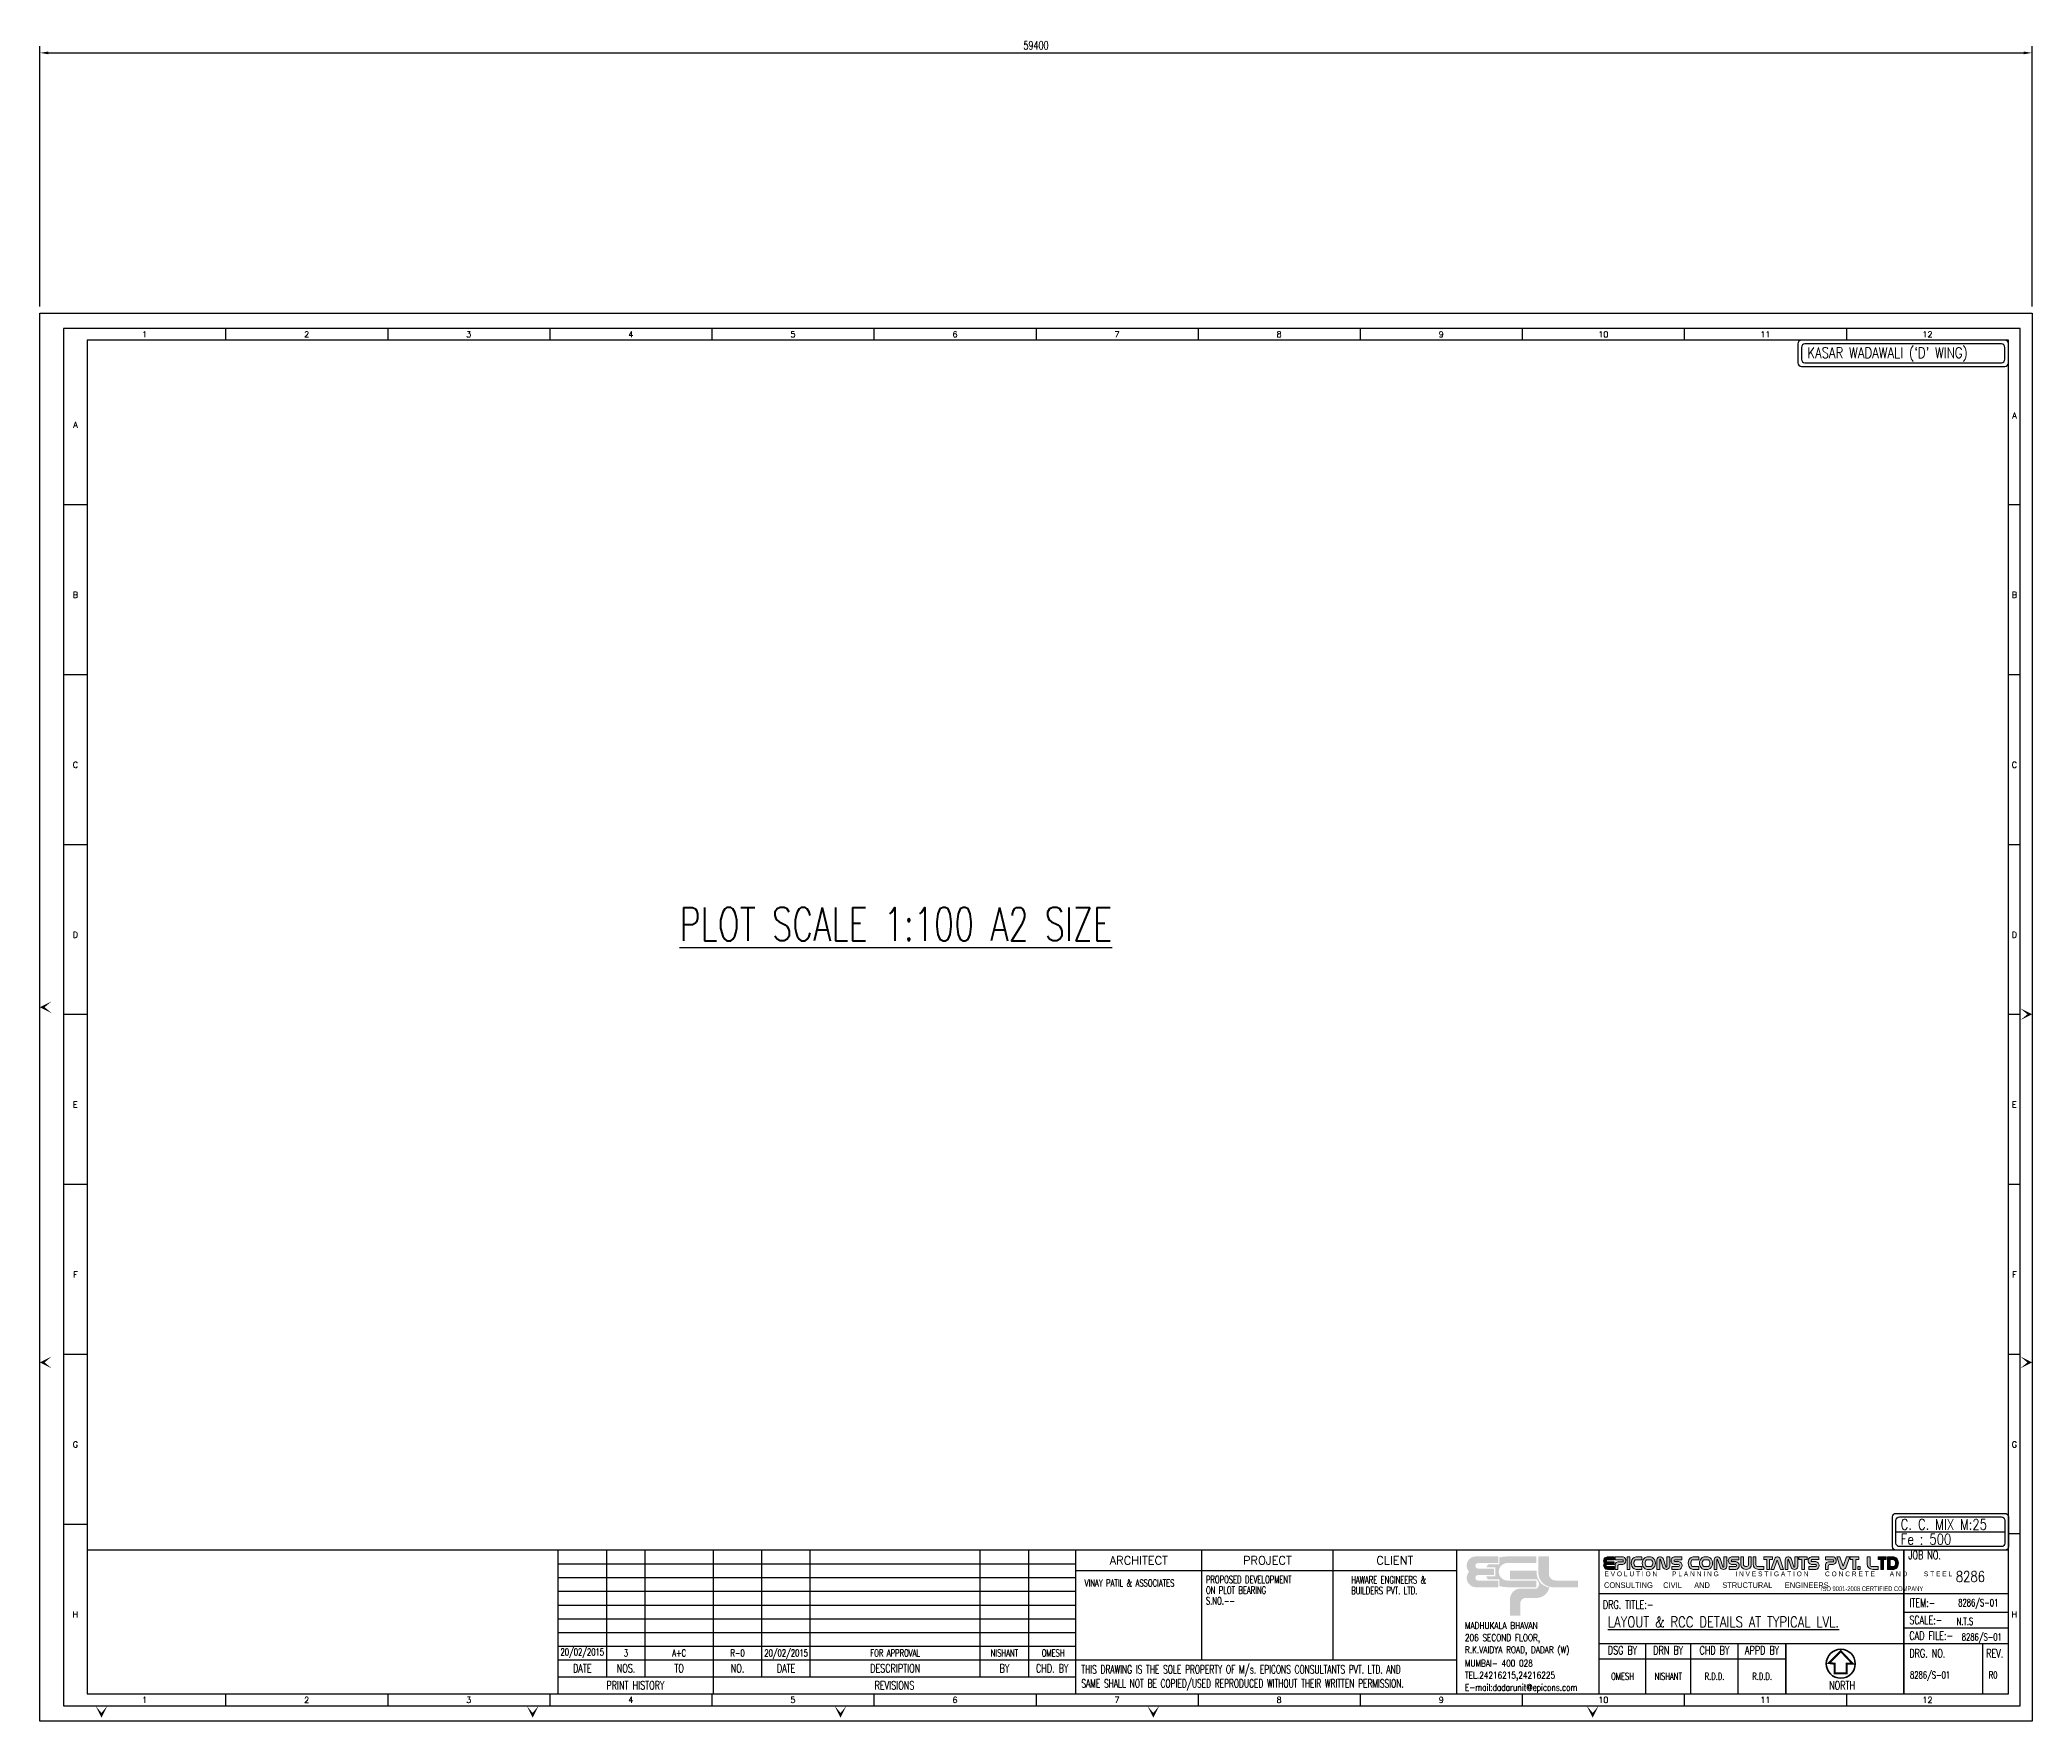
# Model space of a CAD drawing. Header units: millimetres. Extents: x 2659630 to 6742168, y -2425387 to -732288.
# Drawn here: x 3608626 to 3668034, y -800584 to -750434 of the extents above; entities that cross this region are included whole.
import ezdxf
from ezdxf.enums import TextEntityAlignment as Align

# ---------------------------------------------------------------- set-up
doc = ezdxf.new("R2010")
doc.units = ezdxf.units.MM
doc.header["$PDMODE"] = 35
doc.header["$PDSIZE"] = -25
for name, color, linetype, lineweight in [('00 ECPL LOGO', 250, 'Continuous', 20), ('00 ELEV-2', 9, 'Continuous', 30), ('TEXT', 150, 'Continuous', 25)]:
    doc.layers.add(name, color=color, linetype=linetype, lineweight=lineweight)
for name, color, linetype in [('PNA', 8, 'Continuous'), ('S-COLUMN NO', 2, 'Continuous'), ('S-SCHEDULE LINE-1', 7, 'Continuous'), ('S-TEXT-1', 4, 'Continuous'), ('S-TITIL', 6, 'Continuous'), ('TEXT (SHEET)', 4, 'Continuous'), ('TITLE', 6, 'Continuous')]:
    doc.layers.add(name, color=color, linetype=linetype)
doc.styles.add('ROMANS', font='r.shx', dxfattribs={"width": 0.7})
doc.styles.add('SEC. TEXT', font='arial.ttf', dxfattribs={"height": 180})
doc.dimstyles.new('dim100', dxfattribs={"dimtxt": 250, "dimasz": 250, "dimexe": 200, "dimexo": 200, "dimgap": 100, "dimtad": 1, "dimdec": 0, "dimrnd": 1, "dimzin": 0, "dimdsep": 46, "dimtxsty": 'ROMANS', "dimcen": 0, "dimclrd": 5, "dimclre": 5, "dimclrt": 4, "dimadec": 0, "dimazin": 0, "dimtfac": 1, "dimtdec": 0, "dimtix": 1, "dimtofl": 0, "dimtmove": 2, "dimatfit": 3, "dimfxl": 1, "dimtolj": 1, "dimtzin": 0, "dimlwd": -1, "dimlwe": -1, "dimarcsym": 0})

# ---------------------------------------------------------------- blocks, each defined once
blk = doc.blocks.new('ecpl logo')
at = {"layer": '00 ECPL LOGO'}
for color, points in [(256, [(351, -827, 0.621111), (586, -1401), (1442, -1401), (1442, -1151), (682, -1151, -0.917622), (682, -948), (1285, -948), (1285, -702), (682, -702, -0.926164), (682, -501), (1442, -501), (1442, -251), (581, -251, 0.621111), (351, -827)]), (152, [(2940, -251), (2940, -863, 0.384329), (3453, -1401), (4422, -1401), (4422, -1151), (3582, -1151, -0.414214), (3340, -908), (3340, -251)]), (140, [(1887, -779), (1887, -1102), (2862, -1102, -0.232111), (2971, -1281, -0.194401), (2883, -1450), (2269, -1450, 0.364674), (1887, -1802), (1887, -2463), (2269, -2463), (2269, -1996, -0.414214), (2462, -1802), (2899, -1802, 0.338499), (3350, -1412, -0.371272), (2877, -839), (2877, -779)])]:
    blk.add_hatch(color=color, dxfattribs=at).paths.add_polyline_path(points)
h = blk.add_hatch(color=253, dxfattribs=at)
h.dxf.hatch_style = 1
h.paths.add_polyline_path([(995, -993, 0.07148), (1056, -1106), (1486, -1106), (1486, -1356, 0.065387), (1776, -1401), (2862, -1401), (2862, -1151), (1776, -1151, -0.910826), (1742, -501), (2862, -501), (2862, -251), (1776, -251, 0.069483), (1486, -291), (1486, -546), (1071, -546, 0.072407), (1003, -657), (1329, -657), (1329, -993)])
blk = doc.blocks.new('EPICONS TITLE')
at = {"layer": '00 ECPL LOGO'}
h = blk.add_hatch(color=4, dxfattribs=at)
h.dxf.hatch_style = 1
h.paths.add_polyline_path([(678, -252), (678, -146), (414, -146, 0.261636), (303, -208, 0.285841), (304, -378, 0.344902), (324, -574, 0.204992), (418, -614), (678, -614), (678, -510), (424, -510, -1), (418, -426), (678, -426), (678, -331), (424, -331, -1), (422, -252)])
h = blk.add_hatch(color=4, dxfattribs=at)
h.dxf.hatch_style = 1
h.paths.add_polyline_path([(1011, -146), (712, -146), (712, -252), (997, -252, -0.440545), (997, -331), (816, -331, 0.414214), (712, -435), (712, -614), (810, -614), (810, -504, -0.414214), (888, -426), (997, -426, 0.757811)])
h.paths.add_polyline_path([(1254, -146), (1153, -146), (1153, -614), (1254, -614)])
h.paths.add_polyline_path([(1708, -146), (1494, -146, 0.154275), (1419, -169, 0.519672), (1419, -591, 0.154275), (1494, -614), (1708, -614), (1708, -510), (1472, -510, -0.210356), (1452, -502, -0.388707), (1452, -260, -0.210356), (1472, -252), (1708, -252)])
h.paths.add_polyline_path([(2037, -146), (1904, -146, 0.159018), (1828, -171, 0.507969), (1828, -589, 0.159018), (1904, -614), (2037, -614, 0.173791), (2119, -585, 0.472311), (2119, -175, 0.173791)])
h.paths.add_polyline_path([(2046, -252, -0.185052), (2063, -258, -0.445894), (2063, -504, -0.185052), (2046, -510), (1899, -510, -0.185052), (1882, -504, -0.445894), (1882, -258, -0.185052), (1899, -252)], flags=16)
h.paths.add_polyline_path([(2501, -209, 0.723435), (2273, -252), (2273, -614), (2374, -614), (2374, -252, -0.723435), (2399, -241), (2495, -533, 0.724077), (2751, -510), (2751, -146), (2635, -146), (2635, -509, -0.755661), (2603, -519)])
h.paths.add_polyline_path([(3198, -146), (2916, -146, 0.823713), (2916, -429), (3082, -429, -0.713272), (3082, -510), (2830, -510), (2830, -614), (3082, -614, 0.900309), (3082, -324), (2936, -324, -0.746931), (2936, -252), (3198, -252)])
h = blk.add_hatch(color=4, dxfattribs=at)
h.dxf.hatch_style = 1
h.paths.add_polyline_path([(3837, -146), (3623, -146, 0.154275), (3548, -169, 0.519672), (3548, -591, 0.154275), (3623, -614), (3837, -614), (3837, -510), (3600, -510, -0.210932), (3581, -502, -0.385278), (3580, -260, -0.212895), (3599, -252), (3837, -252)])
h.paths.add_polyline_path([(4255, -175, 0.173792), (4173, -146), (4040, -146, 0.159018), (3964, -171, 0.507969), (3964, -589, 0.159018), (4040, -614), (4173, -614, 0.173792), (4255, -585, 0.472311)])
h.paths.add_polyline_path([(4182, -252, -0.185053), (4199, -258, -0.445893), (4199, -504, -0.185053), (4182, -510), (4035, -510, -0.185053), (4017, -504, -0.445893), (4017, -258, -0.185053), (4035, -252)], flags=16)
h.paths.add_polyline_path([(4406, -252), (4406, -614), (4507, -614), (4507, -252, -0.436861), (4522, -236, -0.319738), (4534, -245), (4629, -533, 0.724077), (4884, -510), (4884, -146), (4768, -146), (4768, -509, -0.755661), (4737, -519), (4635, -209, 0.723435)])
h.paths.add_polyline_path([(5335, -146), (5053, -146, 0.823713), (5053, -429), (5219, -429, -0.713272), (5219, -510), (4967, -510), (4967, -614), (5219, -614, 0.900309), (5219, -324), (5074, -324, -0.746931), (5074, -252), (5335, -252)])
h.paths.add_polyline_path([(5509, -146), (5408, -146), (5408, -452, 0.160106), (5433, -529, 0.505303), (5772, -529, 0.160106), (5797, -452), (5797, -146), (5699, -146), (5699, -451, -0.621318), (5509, -451)])
h.paths.add_polyline_path([(5969, -146), (5862, -146), (5862, -406, 0.414214), (6070, -614), (6267, -614), (6267, -510), (6047, -510, -0.414214), (5969, -432)])
h.paths.add_polyline_path([(6589, -146), (6267, -146), (6267, -249), (6372, -249), (6372, -614), (6473, -614), (6473, -249), (6589, -249)])
h.paths.add_polyline_path([(6863, -194, 0.539211), (6672, -201), (6523, -614), (6641, -614), (6752, -289, -0.708617), (6777, -289), (6894, -614), (7006, -614)])
h.paths.add_polyline_path([(7288, -209, 0.723435), (7059, -252), (7059, -614), (7160, -614), (7160, -252, -0.723435), (7186, -241), (7282, -533, 0.724077), (7538, -510), (7538, -146), (7421, -146), (7421, -509, -0.755661), (7390, -519)])
h.paths.add_polyline_path([(7886, -146), (7579, -146), (7579, -249), (7684, -249), (7684, -614), (7785, -614), (7785, -249), (7886, -249)])
h.paths.add_polyline_path([(8321, -146), (8059, -146, 0.157568), (7983, -170, 0.511532), (7983, -404, 0.157569), (8059, -429), (8206, -429, -0.713272), (8206, -510), (7953, -510), (7953, -614), (8206, -614, 0.900308), (8206, -324), (8065, -324), (8060, -324, -0.722204), (8060, -249), (8321, -249)])
h = blk.add_hatch(color=4, dxfattribs=at)
h.dxf.hatch_style = 1
h.paths.add_polyline_path([(8875, -146), (8576, -146), (8576, -252), (8849, -252, -0.270444), (8871, -265, -0.26297), (8871, -318, -0.270444), (8849, -331), (8680, -331, 0.414214), (8576, -435), (8576, -614), (8674, -614), (8674, -504, -0.414214), (8752, -426), (8861, -426, 0.757811)])
h.paths.add_polyline_path([(9103, -146), (8990, -146), (9133, -566, 0.539211), (9324, -560), (9474, -146), (9356, -146), (9244, -471, -0.708617), (9220, -471)])
h.paths.add_polyline_path([(9814, -146), (9492, -146), (9492, -249), (9597, -249), (9597, -614), (9698, -614), (9698, -249), (9814, -249)])
h.paths.add_polyline_path([(10234, -146), (10128, -146), (10128, -406, 0.414214), (10336, -614), (10533, -614), (10533, -510), (10312, -510, -0.414214), (10234, -432)])
h.paths.add_polyline_path([(9871, -510), (9775, -510), (9775, -614), (9871, -614)])
h = blk.add_hatch(color=4, dxfattribs=at)
h.dxf.hatch_style = 1
h.paths.add_polyline_path([(10533, -146), (10533, -249), (10637, -249), (10637, -614), (10739, -614), (10739, -249), (10839, -249), (10839, -146)])
h.paths.add_polyline_path([(10890, -146), (10890, -614), (11119, -614, 0.189446), (11208, -580, 0.435754), (11208, -181, 0.189446), (11119, -146)])
h.paths.add_polyline_path([(11122, -249, -0.519112), (11122, -510), (10989, -510), (10989, -249)], flags=16)
at = {"layer": '00 ECPL LOGO', "color": 4}
for p, q in [((678, -146), (414, -146)), ((418, -426), (678, -426)), ((678, -510), (418, -510)), ((418, -614), (678, -614)), ((424, -252), (678, -252)), ((678, -331), (424, -331)), ((678, -252), (678, -146)), ((678, -426), (678, -331)), ((678, -614), (678, -510)), ((1011, -146), (712, -146)), ((712, -146), (712, -252)), ((997, -252), (712, -252)), ((712, -435), (712, -614)), ((712, -614), (810, -614)), ((810, -504), (810, -614)), ((997, -331), (816, -331)), ((888, -426), (997, -426)), ((1153, -146), (1254, -146)), ((1153, -146), (1153, -614)), ((1153, -614), (1254, -614)), ((1254, -146), (1254, -614)), ((1472, -252), (1708, -252)), ((1472, -510), (1708, -510)), ((1494, -146), (1708, -146)), ((1494, -614), (1708, -614)), ((1708, -252), (1708, -146)), ((1708, -614), (1708, -510)), ((1899, -252), (2046, -252)), ((1899, -510), (2046, -510)), ((1904, -146), (2037, -146)), ((2037, -614), (1904, -614)), ((2273, -252), (2273, -614)), ((2273, -614), (2374, -614)), ((2374, -252), (2374, -614)), ((2399, -241), (2495, -533)), ((2501, -209), (2603, -519)), ((2614, -614), (2635, -614)), ((2635, -146), (2751, -146)), ((2751, -146), (2635, -146)), ((2635, -146), (2635, -510)), ((2635, -614), (2635, -614)), ((2751, -146), (2751, -510)), ((2751, -252), (2751, -252)), ((2751, -510), (2751, -510)), ((2830, -614), (2830, -510)), ((2830, -510), (3082, -510)), ((2830, -614), (3082, -614)), ((2830, -614), (3082, -614)), ((2916, -146), (3198, -146)), ((3198, -146), (2916, -146)), ((3082, -429), (2916, -429)), ((2936, -252), (3198, -252)), ((3082, -324), (2936, -324)), ((3198, -252), (3198, -146)), ((3599, -252), (3837, -252)), ((3600, -510), (3837, -510)), ((3837, -146), (3623, -146)), ((3623, -614), (3837, -614)), ((3837, -252), (3837, -146)), ((3837, -614), (3837, -510)), ((4035, -252), (4182, -252)), ((4035, -510), (4182, -510)), ((4040, -146), (4173, -146)), ((4040, -614), (4173, -614)), ((4406, -252), (4406, -614)), ((4406, -614), (4507, -614)), ((4406, -614), (4507, -614)), ((4406, -614), (4507, -614)), ((4507, -252), (4507, -614)), ((4534, -245), (4629, -533)), ((4635, -209), (4737, -519)), ((4768, -146), (4884, -146)), ((4768, -146), (4884, -146)), ((4884, -146), (4768, -146)), ((4768, -146), (4768, -510)), ((4884, -146), (4884, -510)), ((4884, -252), (4884, -252)), ((4967, -614), (4967, -510)), ((4967, -510), (5219, -510)), ((4967, -510), (5219, -510)), ((4967, -614), (5219, -614)), ((4967, -614), (5219, -614)), ((4967, -614), (5219, -614)), ((5053, -146), (5335, -146)), ((5053, -146), (5335, -146)), ((5335, -146), (5053, -146)), ((5219, -429), (5053, -429)), ((5074, -252), (5335, -252)), ((5219, -324), (5074, -324)), ((5335, -252), (5335, -146)), ((5408, -146), (5509, -146)), ((5509, -146), (5408, -146)), ((5408, -146), (5408, -452)), ((5509, -146), (5509, -451)), ((5699, -146), (5797, -146)), ((5797, -146), (5699, -146)), ((5699, -146), (5699, -451)), ((5797, -146), (5797, -452)), ((5862, -146), (5969, -146)), ((5969, -146), (5862, -146)), ((5862, -406), (5862, -146)), ((5969, -432), (5969, -146)), ((6047, -510), (6267, -510)), ((6070, -614), (6267, -614)), ((6070, -614), (6267, -614)), ((6267, -146), (6589, -146)), ((6589, -146), (6267, -146)), ((6267, -146), (6267, -249)), ((6267, -249), (6372, -249)), ((6267, -510), (6267, -614)), ((6372, -614), (6372, -249)), ((6372, -614), (6473, -614)), ((6372, -614), (6473, -614)), ((6473, -614), (6473, -249)), ((6473, -249), (6589, -249)), ((6523, -614), (6672, -201)), ((6523, -614), (6641, -614)), ((6589, -146), (6589, -249)), ((6589, -614), (6641, -614)), ((6641, -614), (6752, -289)), ((6894, -614), (6777, -289)), ((7006, -614), (6863, -194)), ((6894, -614), (7006, -614)), ((6894, -614), (7006, -614)), ((7059, -252), (7059, -614)), ((7059, -614), (7160, -614)), ((7059, -614), (7160, -614)), ((7059, -614), (7160, -614)), ((7160, -252), (7160, -614)), ((7186, -241), (7282, -533)), ((7288, -209), (7390, -519)), ((7421, -146), (7538, -146)), ((7421, -146), (7538, -146)), ((7538, -146), (7421, -146)), ((7421, -146), (7538, -146)), ((7421, -146), (7421, -510)), ((7538, -146), (7538, -510)), ((7538, -252), (7538, -252)), ((7538, -510), (7538, -510)), ((7579, -146), (7886, -146)), ((7886, -146), (7579, -146)), ((7579, -146), (7886, -146)), ((7579, -146), (7886, -146)), ((7886, -146), (7579, -146)), ((7579, -146), (7579, -249)), ((7579, -249), (7684, -249)), ((7579, -249), (7684, -249)), ((7684, -614), (7684, -249)), ((7684, -614), (7785, -614)), ((7684, -614), (7785, -614)), ((7684, -614), (7785, -614)), ((7684, -614), (7785, -614)), ((7785, -614), (7785, -249)), ((7785, -249), (7886, -249)), ((7785, -249), (7886, -249)), ((7886, -146), (7886, -249)), ((7953, -614), (7953, -510)), ((7953, -510), (8206, -510)), ((7953, -510), (8206, -510)), ((7953, -510), (8206, -510)), ((7953, -614), (8206, -614)), ((7953, -614), (8206, -614)), ((7953, -614), (8206, -614)), ((7953, -614), (8206, -614)), ((7953, -614), (8206, -614)), ((8040, -146), (8321, -146)), ((8040, -146), (8321, -146)), ((8206, -429), (8040, -429)), ((8321, -146), (8059, -146)), ((8059, -429), (8194, -429)), ((8060, -249), (8321, -249)), ((8206, -324), (8060, -324)), ((8065, -324), (8206, -324)), ((8321, -252), (8321, -146)), ((8875, -146), (8576, -146)), ((8576, -146), (8576, -252)), ((8849, -252), (8576, -252)), ((8576, -435), (8576, -614)), ((8576, -614), (8674, -614)), ((8674, -504), (8674, -614)), ((8849, -331), (8680, -331)), ((8752, -426), (8861, -426)), ((9103, -146), (8990, -146)), ((9103, -146), (8990, -146)), ((8990, -146), (9133, -566)), ((9103, -146), (9220, -471)), ((9356, -146), (9244, -471)), ((9474, -146), (9324, -560)), ((9474, -146), (9356, -146)), ((9408, -146), (9356, -146)), ((9474, -146), (9356, -146)), ((9492, -146), (9814, -146)), ((9814, -146), (9492, -146)), ((9492, -146), (9814, -146)), ((9492, -146), (9814, -146)), ((9492, -146), (9814, -146)), ((9492, -146), (9492, -249)), ((9492, -249), (9597, -249)), ((9492, -249), (9597, -249)), ((9597, -614), (9597, -249)), ((9597, -614), (9698, -614)), ((9597, -614), (9698, -614)), ((9597, -614), (9698, -614)), ((9698, -614), (9698, -249)), ((9698, -249), (9814, -249)), ((9698, -249), (9814, -249)), ((9814, -146), (9814, -249)), ((10128, -146), (10234, -146)), ((10234, -146), (10128, -146)), ((10128, -406), (10128, -146)), ((10234, -432), (10234, -146)), ((10312, -510), (10533, -510)), ((10336, -614), (10533, -614)), ((10336, -614), (10533, -614)), ((10533, -146), (10839, -146)), ((10839, -146), (10533, -146)), ((10533, -146), (10533, -249)), ((10533, -249), (10637, -249)), ((10637, -249), (10533, -249)), ((10533, -510), (10533, -614)), ((10637, -614), (10637, -249)), ((10637, -614), (10739, -614)), ((10637, -614), (10739, -614)), ((10637, -614), (10739, -614)), ((10637, -614), (10739, -614)), ((10653, -614), (10739, -614)), ((10653, -614), (10739, -614)), ((10653, -614), (10739, -614)), ((10653, -614), (10739, -614)), ((10739, -614), (10739, -249)), ((10739, -249), (10839, -249)), ((10739, -249), (10839, -249)), ((10839, -249), (10739, -249)), ((10839, -146), (10839, -249)), ((10890, -146), (11119, -146)), ((10890, -146), (10890, -614)), ((10890, -614), (11119, -614)), ((10989, -249), (10989, -510)), ((10989, -249), (11113, -249)), ((10989, -510), (11113, -510))]:
    blk.add_line(p, q, dxfattribs=at)
blk.add_lwpolyline([(9775, -510), (9871, -510), (9871, -614), (9775, -614)], close=True, dxfattribs=at)
for centre, radius, start, end in [((439, -292), 160, 148.64797, 212.45631), ((439, -464), 160, 147.54369, 223.66124), ((414, -276), 130, 90, 148.64797), ((418, -484), 130, 223.66124, 270), ((421, -468), 42.1, 94.02421, 265.97579), ((423, -291), 39.6, 88.76368, 271.23632), ((816, -435), 104, 90, 180), ((888, -504), 78, 90, 180), ((965, -284), 146, 282.71879, 71.3398), ((961, -291), 53.7, 312.44874, 47.55126), ((1567, -380), 257, 125.08074, 234.91926), ((1584, -381), 179, 137.51709, 222.48291), ((1494, -276), 130, 90, 125.08074), ((1494, -484), 130, 234.91926, 270), ((1472, -278), 26, 90, 137.51709), ((1472, -484), 26, 222.48291, 270), ((1981, -380), 259, 126.14172, 233.85828), ((1992, -381), 165, 131.93642, 228.06358), ((1904, -276), 130, 90, 126.14172), ((1904, -484), 130, 233.85828, 270), ((1899, -278), 26, 90, 131.93642), ((1899, -484), 26, 228.06358, 270), ((2037, -276), 130, 50.56378, 90), ((2037, -484), 130, 270, 309.43622), ((2046, -278), 26, 48.06358, 90), ((2046, -484), 26, 270, 311.93642), ((1953, -381), 165, 311.93642, 48.06358), ((1951, -380), 265, 309.43622, 50.56378), ((2394, -268), 122, 28.74999, 172.28311), ((2388, -251), 14.5, 40.01913, 183.55226), ((2619, -479), 135, 203.2219, 346.75502), ((2618, -510), 17.1, 214.07961, 357.61273), ((2944, -287), 144, 101.04253, 258.95747), ((2947, -288), 37.6, 106.48558, 253.51442), ((3067, -469), 146, 276.00604, 83.99396), ((3068, -470), 43.1, 289.00161, 70.99839), ((3696, -380), 257, 125.08074, 234.91926), ((3714, -381), 180, 138.07412, 222.35635), ((3623, -276), 130, 90, 125.08074), ((3623, -484), 130, 234.91926, 270), ((3599, -278), 26, 90, 138.07412), ((3600, -484), 26, 222.35635, 270), ((4116, -380), 259, 126.14172, 233.85828), ((4127, -381), 165, 131.93642, 228.06358), ((4040, -276), 130, 90, 126.14172), ((4040, -484), 130, 233.85828, 270), ((4035, -278), 26, 90, 131.93642), ((4035, -484), 26, 228.06358, 270), ((4173, -276), 130, 50.56378, 90), ((4173, -484), 130, 270, 309.43622), ((4182, -278), 26, 48.06358, 90), ((4182, -484), 26, 270, 311.93642), ((4089, -381), 165, 311.93642, 48.06358), ((4087, -380), 265, 309.43622, 50.56378), ((4527, -268), 122, 28.74999, 172.28311), ((4522, -251), 14.5, 89.15773, 183.55226), ((4522, -249), 13, 18.23344, 89.15773), ((4753, -479), 135, 203.2219, 346.85165), ((4751, -510), 17.1, 214.07961, 357.61273), ((5081, -287), 144, 101.04253, 258.95747), ((5084, -288), 37.6, 106.48558, 253.51442), ((5204, -469), 146, 276.00604, 83.99396), ((5205, -470), 43.1, 289.00161, 70.99839), ((5538, -452), 130, 180, 216.38482), ((5602, -404), 210, 216.38482, 323.61518), ((5604, -405), 106, 206.29314, 333.70686), ((5667, -452), 130, 323.61518, 0), ((6070, -406), 208, 180, 270), ((6047, -432), 78, 180, 270), ((6770, -260), 114, 35.16598, 148.50219), ((6764, -294), 13, 19.76646, 161.05459), ((7181, -268), 122, 28.74999, 172.28311), ((7175, -251), 14.5, 40.01913, 183.55226), ((7406, -479), 135, 203.2219, 346.75502), ((7404, -510), 17.1, 214.07961, 357.61273), ((8067, -287), 144, 125.81796, 234.18198), ((8059, -276), 130, 90, 125.81796), ((8059, -299), 130, 234.18198, 270), ((8072, -286), 39.3, 108.32609, 238.19572), ((8065, -298), 26, 238.19572, 270), ((8190, -469), 146, 276.00604, 83.99396), ((8192, -470), 43.1, 289.00161, 70.99839), ((8680, -435), 104, 90, 180), ((8752, -504), 78, 90, 180), ((8849, -278), 26, 29.46718, 90), ((8849, -305), 26, 270, 330.53282), ((8829, -284), 146, 282.71879, 71.3398), ((8824, -291), 53.7, 330.53282, 29.46718), ((9227, -500), 114, 215.16598, 328.50219), ((9232, -467), 13, 199.76646, 341.05459), ((10336, -406), 208, 180, 270), ((10312, -432), 78, 180, 270), ((11113, -275), 26, 51.48158, 90), ((11113, -484), 26, 270, 308.51842), ((11119, -276), 130, 47.09074, 90), ((11119, -484), 130, 270, 312.90926), ((11030, -380), 160, 308.51842, 51.48158), ((11023, -380), 272, 312.90926, 47.09074)]:
    blk.add_arc(centre, radius, start, end, dxfattribs=at)
at = {"layer": '00 ECPL LOGO', "color": 4, "style": 'SEC. TEXT'}
for s, height, width, p in [('E V O L U T I O N        P L A N N I N G         I N V E S T I G A T I O N         C O N C R E T E        A N D         S T E E L', 177.202, 0.8, (308, -869)), ('CONSULTING     CIVIL      AND      STRUCTURAL      ENGINEERS', 212.64, 0.9, (294, -1308)), ('iSO 9001-2008 CERTIFIED COMPANY', 177.2, 0.7, (8411, -1424))]:
    blk.add_text(s, height=height, dxfattribs=dict(at, width=width)).set_placement(p)
blk = doc.blocks.new('FOLDER')
at = {"layer": 'PNA'}
for points in [[(-1250, 2500), (0, 0), (0, 1000)], [(1250, 2500), (0, 0), (0, 1000)]]:
    blk.add_solid(points, dxfattribs=at)
blk = doc.blocks.new('A2_SHEET')
at = {"color": 1}
for p, q in [((58702, 4994), (1413, 4994)), ((46499, 3703), (58702, 3703)), ((46499, 2214), (58702, 2214)), ((15443, 1726), (30941, 1726)), ((15443, 1218), (30890, 1218)), ((46499, 1759), (52066, 1759))]:
    blk.add_line(p, q, dxfattribs=at)
for p, q in [((16910, 1218), (16910, 4994)), ((18047, 1218), (18047, 4994)), ((21531, 1218), (21531, 4994)), ((22974, 1218), (22974, 4994)), ((28036, 1218), (28036, 4994)), ((29489, 1218), (29489, 4994)), ((52066, 706), (52066, 2214))]:
    blk.add_line(p, q)
at = {"color": 5, "linetype": 'ByBlock', "lineweight": -2}
for p, q in [((15451, 4586), (30890, 4586)), ((15451, 4177), (30890, 4177)), ((15451, 3769), (30890, 3769)), ((15451, 3360), (30890, 3360)), ((55595, 3146), (58702, 3146)), ((15451, 2952), (30890, 2952)), ((15451, 2543), (30890, 2543)), ((55595, 2680), (58702, 2680)), ((15451, 2135), (30890, 2135)), ((47887, 706), (47887, 2214)), ((49226, 706), (49226, 2214)), ((50646, 706), (50646, 2214)), ((57924, 2214), (57924, 706))]:
    blk.add_line(p, q, dxfattribs=at)
blk.add_lwpolyline([(4, 41895), (59404, 41895), (59404, -105), (4, -105)], close=True)
at = {"color": 1, "const_width": 40.6}
for points in [[(15451, 716), (15451, 4994)], [(20079, 716), (20079, 4994)], [(30890, 707), (30890, 4994)], [(34646, 1723), (34646, 4994)], [(38557, 1723), (38557, 4994)], [(42247, 706), (42247, 4994)], [(46489, 706), (46489, 4994)], [(55582, 706), (55582, 4994)], [(30890, 4387), (42247, 4387)], [(52066, 706), (52066, 2214)], [(30890, 1723), (42247, 1723)]]:
    blk.add_lwpolyline(points, dxfattribs=at)
at = {"layer": 'PNA'}
for p, q in [((5539, 41438), (5539, 41085)), ((10372, 41438), (10372, 41085)), ((15205, 41438), (15205, 41085)), ((20038, 41438), (20038, 41085)), ((24871, 41438), (24871, 41085)), ((29704, 41438), (29704, 41085)), ((34537, 41438), (34537, 41085)), ((39370, 41438), (39370, 41085)), ((44203, 41438), (44203, 41085)), ((49036, 41438), (49036, 41085)), ((53869, 41438), (53869, 41085)), ((706, 36185), (1413, 36185)), ((58702, 36185), (59055, 36185)), ((706, 31117), (1413, 31117)), ((58702, 31117), (59055, 31117)), ((706, 26048), (1413, 26048)), ((58702, 26048), (59055, 26048)), ((706, 20980), (1413, 20980)), ((58702, 20980), (59055, 20980)), ((706, 15912), (1413, 15912)), ((58702, 15912), (59055, 15912)), ((706, 10843), (1413, 10843)), ((58702, 10843), (59055, 10843)), ((706, 5775), (1413, 5775)), ((58702, 5492), (59055, 5492)), ((5539, 706), (5539, 353)), ((10372, 706), (10372, 353)), ((15205, 706), (15205, 353)), ((20038, 706), (20038, 353)), ((24871, 706), (24871, 353)), ((29704, 706), (29704, 353)), ((34537, 706), (34537, 353)), ((39370, 706), (39370, 353)), ((44203, 706), (44203, 353)), ((49036, 706), (49036, 353)), ((53869, 706), (53869, 353))]:
    blk.add_line(p, q, dxfattribs=at)
at = {"layer": 'PNA', "color": 1}
for points in [[(706, 353), (59055, 353), (59055, 41438), (706, 41438)], [(1413, 706), (58702, 706), (58702, 41085), (1413, 41085)]]:
    blk.add_lwpolyline(points, close=True, dxfattribs=at)
at = {"layer": 'TITLE', "color": 1, "const_width": 60.5}
blk.add_lwpolyline([(53701, 1984), (53347, 1630), (53522, 1609), (53522, 1324), (53880, 1324), (53880, 1609), (54056, 1609)], close=True, dxfattribs=at)
at = {"layer": 'TITLE', "lineweight": 35}
blk.add_circle((53701, 1609), 432, dxfattribs=at)
at = {"layer": '00 ELEV-2', "xscale": 0.7979594387503127, "yscale": 0.7979594387503127, "zscale": 0.7979594387503127}
for name, p in [('ecpl logo', (42336, 5009)), ('EPICONS TITLE', (46407, 4912))]:
    blk.add_blockref(name, p, dxfattribs=at)
at = {"layer": 'PNA', "xscale": 0.1412793173378008, "yscale": 0.1412793173378008, "zscale": 0.1412793173378008}
for p, rotation in [((0, 21192), 270), ((59408, 20980), 90), ((0, 10596), 270), ((59408, 10596), 90)]:
    blk.add_blockref('FOLDER', p, dxfattribs=dict(at, rotation=rotation))
at = {"layer": 'PNA', "xscale": 0.1412793176302189, "yscale": 0.1412793176302189, "zscale": 0.1412793176302189}
for p in [(1837, 0), (14693, 0), (23876, 0), (33201, 0), (46304, 0)]:
    blk.add_blockref('FOLDER', p, dxfattribs=at)
at = {"layer": 'PNA', "style": 'ROMANS'}
for s, height, p in [('1', 177, (3123, 41261)), ('2', 177, (7956, 41261)), ('3', 177, (12789, 41261)), ('4', 177, (17622, 41261)), ('5', 177, (22455, 41261)), ('6', 177, (27288, 41261)), ('7', 177, (32121, 41261)), ('8', 177, (36954, 41261)), ('9', 177, (41787, 41261)), ('10', 176.6, (46620, 41261)), ('11', 176.6, (51453, 41261)), ('12', 176.6, (56286, 41261)), ('A', 177, (1060, 38559)), ('A', 177, (58878, 38842)), ('B', 177, (1060, 33491)), ('B', 177, (58878, 33491)), ('C', 177, (1060, 28422)), ('C', 177, (58878, 28422)), ('D', 177, (1060, 23354)), ('D', 177, (58878, 23354)), ('E', 177, (1060, 18286)), ('E', 177, (58878, 18286)), ('F', 177, (1060, 13217)), ('F', 177, (58878, 13217)), ('G', 177, (1060, 8149)), ('G', 177, (58878, 8149)), ('H', 177, (1060, 3080)), ('H', 177, (58878, 3080)), ('1', 177, (3123, 530)), ('2', 177, (7956, 530)), ('3', 177, (12789, 530)), ('4', 177, (17622, 530)), ('5', 177, (22455, 530)), ('6', 177, (27288, 530)), ('7', 177, (32121, 530)), ('8', 177, (36954, 530)), ('9', 177, (41787, 530)), ('10', 176.6, (46620, 530)), ('11', 176.6, (51453, 530)), ('12', 176.6, (56286, 530))]:
    blk.add_text(s, height=height, dxfattribs=at).set_placement(p, align=Align.MIDDLE)
at = {"layer": 'S-TEXT-1', "style": 'ROMANS', "width": 0.8}
for s, p in [('206 SECOND FLOOR,', (42495, 2286, 5)), ('MADHUKALA BHAVAN', (42495, 2647, 5)), ('R.K.VAIDYA ROAD, DADAR (W)', (42495, 1926, 5)), ('TEL.24216215,24216225', (42495, 1164, 5)), ('MUMBAI- 400 028', (42495, 1524, 5)), ('E-mail:dadarunit@epicons.com', (42495, 803, 5))]:
    blk.add_text(s, height=200, dxfattribs=at).set_placement(p)
at = {"layer": 'TEXT (SHEET)', "color": 2, "style": 'ROMANS'}
for s, p in [('ARCHITECT', (32768, 4691)), ('PROJECT', (36602, 4691)), ('CLIENT', (40402, 4691))]:
    blk.add_text(s, height=250, dxfattribs=at).set_placement(p, align=Align.MIDDLE_CENTER)
at = {"layer": 'TEXT (SHEET)', "color": 4, "style": 'ROMANS'}
for s, width, p in [('JOB NO.', 0.7, (55719, 4724)), ('THIS DRAWING IS THE SOLE PROPERTY OF M/s. EPICONS CONSULTANTS PVT. LTD. AND', 0.65, (31057, 1316)), ('SAME SHALL NOT BE COPIED/USED REPRODUCED WITHOUT THEIR WRITTEN PERMISSION.', 0.65, (31057, 895)), ('NORTH', 0.7, (53355, 837))]:
    blk.add_text(s, height=250, dxfattribs=dict(at, width=width)).set_placement(p)
at = {"layer": 'TEXT (SHEET)', "color": 4, "style": 'ROMANS', "width": 0.7}
for s, p in [('DRG. TITLE:-', (46608, 3374)), ('SCALE:-', (55746, 2913)), ('ITEM:-', (55746, 3425)), ('CAD FILE:-', (55746, 2447)), ('DRG. NO. ', (55746, 1920)), ('REV.', (58036, 1920))]:
    blk.add_text(s, height=250, dxfattribs=at).set_placement(p, align=Align.MIDDLE_LEFT)
for s, p in [('DSG BY', (47193, 2012)), ('DRN BY', (48557, 2012)), ('CHD BY', (49936, 2012)), ('APPD BY', (51356, 2012)), ('DATE', (16177, 1472)), ('NOS.', (17479, 1472)), ('TO', (19063, 1472)), ('NO.', (20805, 1472)), ('DATE', (22253, 1472)), ('DESCRIPTION', (25505, 1472)), ('BY', (28763, 1472)), ('CHD. BY', (30189, 1472)), ('PRINT HISTORY', (17761, 967)), ('REVISIONS', (25484, 963))]:
    blk.add_text(s, height=250, dxfattribs=at).set_placement(p, align=Align.MIDDLE_CENTER)
blk = doc.blocks.new('*D1981')
at = {"layer": 'Defpoints', "color": 0, "ltscale": 1200}
for p in [(3668030, -750823), (3608630, -758584), (3668030, -758584)]:
    blk.add_point(p, dxfattribs=at)
at = {"layer": 'S-COLUMN NO', "color": 5, "ltscale": 2500}
for p, q in [((3608630, -758384), (3608630, -750623)), ((3608880, -750823), (3667780, -750823)), ((3668030, -758384), (3668030, -750623))]:
    blk.add_line(p, q, dxfattribs=at)
at = {"layer": 'S-COLUMN NO', "color": 5, "ltscale": 1200}
for points in [[(3608880, -750781), (3608880, -750864), (3608630, -750823)], [(3667780, -750864), (3667780, -750781), (3668030, -750823)]]:
    blk.add_solid(points, dxfattribs=at)
at = {"layer": 'S-COLUMN NO', "color": 4, "ltscale": 1200, "insert": (3638330, -750598), "char_height": 250, "attachment_point": 5, "style": 'ROMANS'}
blk.add_mtext('\\A1;59400', dxfattribs=at)

msp = doc.modelspace()

# ---------------------------------------------------------------- linework, layer by layer
at = {"layer": 'S-SCHEDULE LINE-1', "color": 2}
msp.add_line((3663973.667, -794935.584), (3667221.804, -794935.584), dxfattribs=at)
for points in [[(3663973.667, -794385.915), (3667221.804, -794385.915, -0.414213562), (3667327.865, -794491.976), (3667327.865, -795379.191, -0.414213562), (3667221.804, -795485.252), (3663973.667, -795485.252, -0.414213562), (3663867.607, -795379.191), (3663867.607, -794491.976, -0.414213562)], [(3664079.728, -794491.976), (3667115.744, -794491.976, -0.414213562), (3667221.804, -794598.037), (3667221.804, -795273.13, -0.414213562), (3667115.744, -795379.191), (3664079.728, -795379.191, -0.414213562), (3663973.667, -795273.13), (3663973.667, -794598.037, -0.414213562)]]:
    msp.add_lwpolyline(points, format="xyb", close=True, dxfattribs=at)
at = {"layer": 'TITLE', "color": 2}
for points in [[(3667221.804, -759395.188), (3661153.642, -759395.188, 0.414213562), (3661047.581, -759501.248), (3661047.581, -760066.905, 0.414213562), (3661153.642, -760172.965), (3667221.804, -760172.965, 0.414213562), (3667327.865, -760066.905), (3667327.865, -759501.248, 0.414213562)], [(3667115.744, -759501.248), (3661259.702, -759501.248, 0.414213562), (3661153.642, -759607.309), (3661153.642, -759960.844, 0.414213562), (3661259.702, -760066.905), (3667115.744, -760066.905, 0.414213562), (3667221.804, -759960.844), (3667221.804, -759607.309, 0.414213562)]]:
    msp.add_lwpolyline(points, format="xyb", close=True, dxfattribs=at)

# ---------------------------------------------------------------- block references
msp.add_blockref('A2_SHEET', (3608626.309, -800479.737))

# ---------------------------------------------------------------- texts
at = {"layer": 'S-TITIL', "style": 'ROMANS', "width": 0.8}
for s, height, p in [("KASAR WADAWALI (`D' WING)", 318.18182, (3661331.821, -759767.453)), ('C. C. MIX M:25', 318.18182, (3664115.081, -794713.78)), ('Fe : 500', 318.1818, (3664115.081, -795157.387))]:
    msp.add_text(s, height=height, dxfattribs=at).set_placement(p, align=Align.MIDDLE_LEFT)
at = {"layer": 'TEXT', "color": 2, "style": 'ROMANS', "width": 0.7}
for s, height, p in [('ON PLOT BEARING ', 212.12121, (3643398.238, -796677.018)), ('PROPOSED DEVELOPMENT', 212.12121, (3643398.238, -796358.837)), ('HAWARE ENGINEERS &', 212.12121, (3647730.304, -796369.58)), ('BUILDERS PVT. LTD.', 212.12121, (3647730.304, -796687.762)), ('S.NO.--', 212.1212, (3643398.238, -796995.2)), ('8286/S-01', 212.1212, (3665829.85, -797053.122)), ('N.T.S', 212.1212, (3665780.516, -797609.849)), ('8286/S-01', 212.1212, (3665935.487, -798076.781)), ('8286/S-01', 212.1212, (3664392.462, -799207.279)), ('R0', 212.1212, (3666739.101, -799207.279))]:
    msp.add_text(s, height=height, dxfattribs=at).set_placement(p, align=Align.MIDDLE_LEFT)
at = {"layer": 'TEXT', "color": 1, "style": 'ROMANS', "width": 0.8}
msp.add_text('8286', height=318.1818, dxfattribs=at).set_placement((3666194.471, -796270.875), align=Align.MIDDLE_CENTER)
msp.add_text('%%ULAYOUT & RCC DETAILS AT TYPICAL LVL.', height=318.18182, dxfattribs=at).set_placement((3655382.414, -797623.987), align=Align.MIDDLE_LEFT)
at = {"layer": 'TEXT', "color": 2, "style": 'ROMANS', "width": 0.7}
for s, height, p in [('20/02/2015', 212.1212, (3624801.698, -798520.173)), ('20/02/2015', 212.1212, (3630879.162, -798549.117)), ('3', 212.121, (3626104.889, -798549.117)), ('A+C', 212.1212, (3627689.315, -798549.117)), ('R-0', 212.1212, (3629431.602, -798549.117)), ('FOR APPROVAL', 212.12121, (3634131.618, -798549.117)), ('NISHANT', 212.1212, (3637388.893, -798549.117)), ('OMESH', 212.1212, (3638841.273, -798549.117)), ('OMESH', 212.1212, (3655819.338, -799246.853)), ('NISHANT', 212.1212, (3657183.054, -799246.853)), ('R.D.D.', 212.1212, (3658562.662, -799246.853)), ('R.D.D.', 212.1212, (3659982.372, -799246.853))]:
    msp.add_text(s, height=height, dxfattribs=at).set_placement(p, align=Align.MIDDLE_CENTER)
at = {"layer": 'TEXT', "color": 2, "insert": (3639783.79, -796356.306), "char_height": 212.12121, "width": 3298.82878, "attachment_point": 1, "style": 'ROMANS'}
msp.add_mtext('VINAY PATIL & ASSOCIATES', dxfattribs=at)
at = {"layer": 'TITLE', "color": 2, "style": 'ROMANS', "width": 0.7}
msp.add_text('%%UPLOT SCALE 1:100 A2 SIZE', height=1000, dxfattribs=at).set_placement((3627697.297, -777310.301, 7.519))

# ---------------------------------------------------------------- dimensions: what is measured, and where the dimension line sits
at = {"layer": 'S-COLUMN NO', "ltscale": 2500}
dim = msp.add_linear_dim(base=(3668030.285, -750822.684), p1=(3608630.285, -758584.264), p2=(3668030.285, -758584.264), dimstyle='dim100', dxfattribs=at)
dim.commit()
dim.dimension.update_dxf_attribs({"geometry": '*D1981', "text_midpoint": (3638330.285, -750597.684)})

doc.saveas('drawing.dxf')
